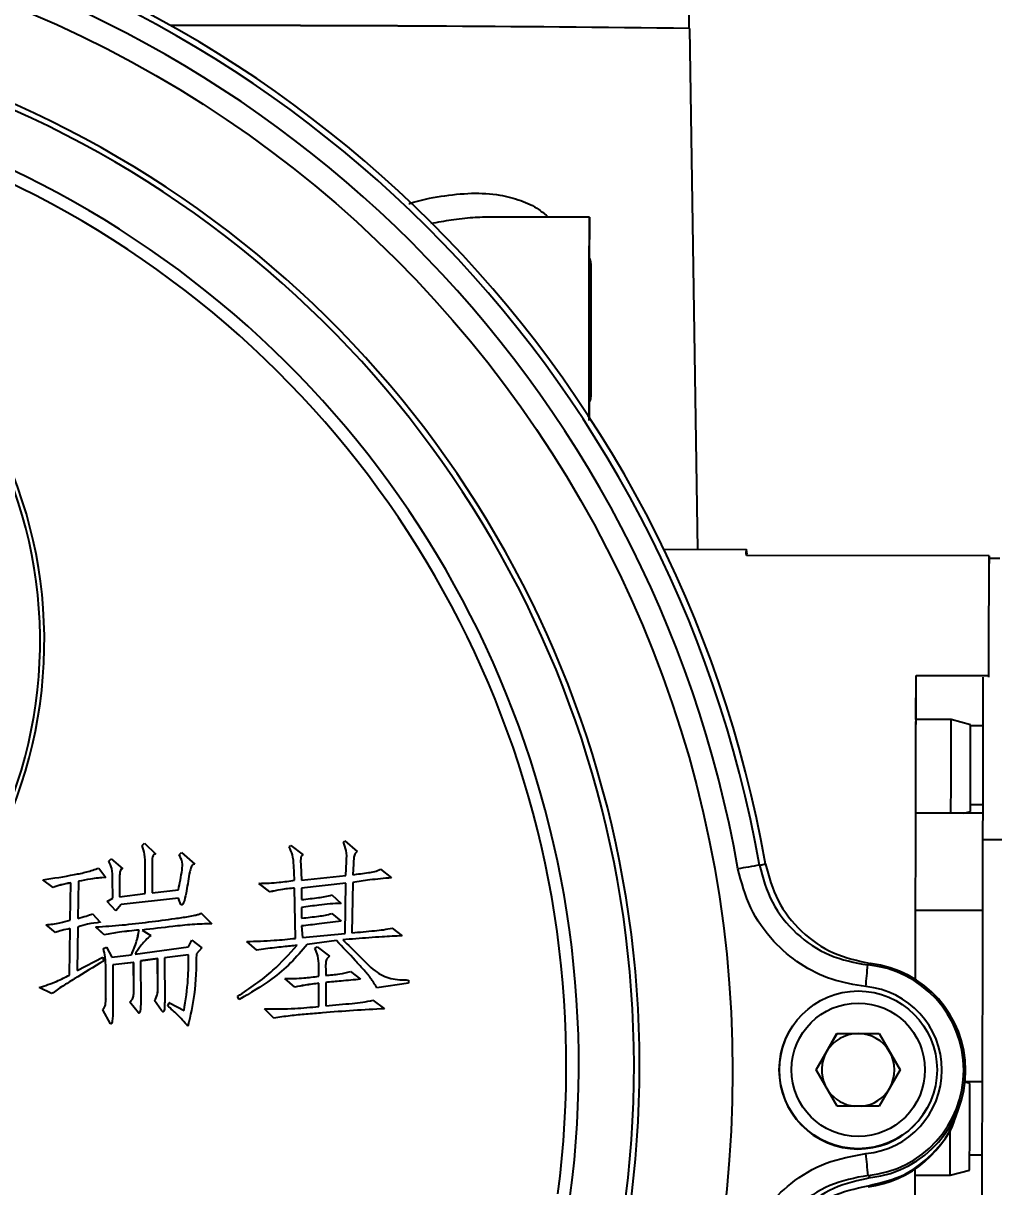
# Model space of a CAD drawing. Header units: millimetres. Extents: x 2271 to 4415, y 823 to 2339.
# Drawn here: x 2933 to 3013, y 2072.3 to 2168.2 of the extents above; entities that cross this region are included whole.
import ezdxf

# ---------------------------------------------------------------- set-up
doc = ezdxf.new("R2010")
doc.units = ezdxf.units.MM
doc.layers.add('标注', color=3, linetype='Continuous', lineweight=13)
doc.styles.add('SLDTEXTSTYLE1', font='txt.shx', dxfattribs={"width": 0.7, "bigfont": 'gbcbig.shx'})
doc.dimstyles.new('SLDDIMSTYLE12$0', dxfattribs={"dimtxt": 12, "dimasz": 10, "dimexe": 0, "dimexo": 0.0625, "dimgap": 0.875, "dimtad": 1, "dimdec": 1, "dimlfac": 1.8, "dimrnd": 1e-09, "dimzin": 12, "dimdsep": 46, "dimtxsty": 'SLDTEXTSTYLE1', "dimcen": 0.09, "dimdle": 8.16, "dimclrd": 3, "dimclre": 3, "dimadec": 0, "dimazin": 3, "dimtfac": 1, "dimtdec": 1, "dimtofl": 0, "dimtmove": 0, "dimatfit": 3, "dimfxl": 0, "dimfrac": 2, "dimtolj": 1, "dimlwd": 5, "dimlwe": 5, "dimarcsym": 0})

# ---------------------------------------------------------------- blocks, each defined once
blk = doc.blocks.new('*D177')
at = {"layer": 'Defpoints', "color": 0, "transparency": 16777216}
for p in [(3088.817, 2230.955), (3000.404, 1993.752), (3100.817, 1993.752)]:
    blk.add_point(p, dxfattribs=at)
at = {"layer": '标注', "color": 3, "lineweight": 5, "transparency": 16777216}
blk.add_line((3088.879, 2230.955), (3100.817, 2230.955), dxfattribs=at)
at = {"layer": '标注', "color": 3, "linetype": 'Continuous', "lineweight": 5, "transparency": 16777216}
for p, q in [((3100.817, 2220.955), (3100.817, 2003.752)), ((3000.467, 1993.752), (3100.817, 1993.752))]:
    blk.add_line(p, q, dxfattribs=at)
at = {"layer": '标注', "color": 3, "transparency": 16777216}
for points in [[(3099.15, 2220.955), (3102.484, 2220.955), (3100.817, 2230.955)], [(3099.15, 2003.752), (3102.484, 2003.752), (3100.817, 1993.752)]]:
    blk.add_solid(points, dxfattribs=at)
at = {"layer": '标注', "color": 0, "transparency": 16777216, "insert": (3094.942, 2112.354), "char_height": 10, "attachment_point": 5, "rotation": 90, "style": 'SLDTEXTSTYLE1'}
blk.add_mtext('\\A1;235', dxfattribs=at)

msp = doc.modelspace()

# ---------------------------------------------------------------- linework, layer by layer
at = {"color": 7, "linetype": 'Continuous', "lineweight": 25}
for p, q in [((2987.928, 2167.78), (2987.931, 2169.274)), ((2988.638, 2124.822), (2987.969, 2167.774)), ((2979.698, 2152.212), (2971.63, 2152.227)), ((2979.823, 2148.409), (2979.823, 2137.409)), ((2992.647, 2124.815), (2985.844, 2124.828)), ((2992.589, 2124.447), (2992.705, 2124.447)), ((2992.641, 2124.815), (2992.63, 2124.815)), ((2992.705, 2124.447), (2992.641, 2124.808)), ((3012.646, 2124.31), (2992.646, 2124.348)), ((3012.646, 2124.31), (3012.645, 2123.678)), ((3012.646, 2124.276), (3012.646, 2124.078)), ((3012.646, 2124.276), (3012.646, 2124.276)), ((3012.646, 2124.078), (3012.646, 2124.276)), ((3013.531, 2124.077), (3012.646, 2124.078)), ((3006.621, 2110.822), (3006.627, 2114.457)), ((3006.627, 2114.457), (3012.627, 2114.445)), ((3012.627, 2114.3), (3012.627, 2114.445)), ((3009.514, 2110.816), (3006.621, 2110.822)), ((3011.113, 2110.385), (3009.514, 2110.816)), ((3012.11, 2110.302), (3011.114, 2110.304)), ((3012.105, 2103.096), (3006.606, 2103.106)), ((3010.561, 2103.099), (3011.1, 2103.242)), ((3012.097, 2103.787), (3011.104, 2103.789)), ((2942.825, 2100.425), (2942.824, 2100.423)), ((2942.825, 2100.425), (2943.017, 2100.617)), ((2943.017, 2100.617), (2943.975, 2099.724)), ((2954.952, 2100.313), (2954.951, 2100.311)), ((2954.952, 2100.313), (2955.08, 2100.44)), ((2955.08, 2100.44), (2956.102, 2099.676)), ((2959.419, 2100.701), (2959.547, 2100.829)), ((2959.419, 2100.701), (2959.419, 2100.7)), ((2959.547, 2100.829), (2960.569, 2099.937)), ((3012.115, 2100.92), (3014.115, 2100.916)), ((2940.082, 2099.145), (2940.274, 2099.337)), ((2940.082, 2099.145), (2940.082, 2099.143)), ((2940.274, 2099.337), (2941.232, 2098.508)), ((2943.975, 2099.724), (2943.974, 2099.723)), ((2945.89, 2099.663), (2945.889, 2099.661)), ((2945.89, 2099.663), (2946.081, 2099.855)), ((2946.081, 2099.855), (2947.167, 2098.899)), ((2956.102, 2099.676), (2956.101, 2099.674)), ((2959.614, 2097.957), (2959.677, 2099.106)), ((2959.614, 2097.957), (2959.676, 2099.104)), ((2959.677, 2099.106), (2959.676, 2099.104)), ((2960.569, 2099.937), (2960.568, 2099.935)), ((2939.253, 2098.569), (2939.829, 2097.804)), ((2941.232, 2098.508), (2941.231, 2098.506)), ((2943.083, 2098.766), (2943.082, 2098.764)), ((2943.085, 2096.468), (2943.082, 2098.764)), ((2943.086, 2096.468), (2943.083, 2098.766)), ((2943.657, 2098.703), (2943.66, 2096.533)), ((2947.167, 2098.899), (2947.166, 2098.897)), ((2955.337, 2098.781), (2955.336, 2098.78)), ((2955.402, 2097.567), (2955.336, 2098.78)), ((2955.402, 2097.569), (2955.337, 2098.781)), ((2955.911, 2098.846), (2955.977, 2097.569)), ((2960.251, 2098.915), (2960.189, 2098.022)), ((2962.486, 2098.471), (2963.38, 2097.77)), ((2934.659, 2097.606), (2934.658, 2097.605)), ((2935.489, 2096.967), (2934.658, 2097.605)), ((2935.49, 2096.969), (2934.659, 2097.606)), ((2936.897, 2094.29), (2936.957, 2097.354)), ((2936.897, 2094.289), (2936.956, 2097.352)), ((2936.957, 2097.354), (2936.956, 2097.352)), ((2937.595, 2097.482), (2937.536, 2094.419)), ((2939.829, 2097.804), (2939.828, 2097.803)), ((2940.405, 2096.082), (2940.403, 2097.677)), ((2940.403, 2097.677), (2940.403, 2097.676)), ((2940.405, 2096.081), (2940.403, 2097.676)), ((2940.978, 2097.359), (2940.98, 2096.21)), ((2952.467, 2097.31), (2952.466, 2097.308)), ((2953.36, 2096.607), (2952.466, 2097.308)), ((2953.361, 2096.609), (2952.467, 2097.31)), ((2955.977, 2097.569), (2959.614, 2097.957)), ((2959.615, 2097.319), (2955.978, 2096.931)), ((2959.614, 2097.317), (2955.978, 2096.93)), ((2959.556, 2093.17), (2959.614, 2097.317)), ((2959.557, 2093.17), (2959.615, 2097.319)), ((2959.615, 2097.319), (2959.614, 2097.317)), ((2960.19, 2097.383), (2960.131, 2093.235)), ((2963.38, 2097.77), (2963.379, 2097.769)), ((2935.49, 2096.969), (2935.489, 2096.967)), ((2940.98, 2096.21), (2943.086, 2096.468)), ((2943.66, 2096.533), (2945.83, 2096.791)), ((2953.361, 2096.609), (2953.36, 2096.607)), ((2955.403, 2096.931), (2955.402, 2096.929)), ((2955.472, 2092.78), (2955.402, 2096.929)), ((2955.472, 2092.782), (2955.403, 2096.931)), ((2955.978, 2096.931), (2955.979, 2095.974)), ((2958.468, 2096.36), (2959.234, 2095.659)), ((2939.959, 2095.826), (2939.958, 2095.824)), ((2940.661, 2095.059), (2939.958, 2095.824)), ((2939.959, 2095.826), (2940.405, 2096.082)), ((2940.662, 2095.061), (2939.959, 2095.826)), ((2941.107, 2095.57), (2940.661, 2095.059)), ((2941.108, 2095.572), (2940.662, 2095.061)), ((2945.83, 2096.087), (2941.107, 2095.57)), ((2941.108, 2095.572), (2941.107, 2095.57)), ((2945.831, 2096.089), (2941.108, 2095.572)), ((2945.831, 2096.089), (2945.83, 2096.087)), ((2946.202, 2095.626), (2946.203, 2095.628)), ((2955.98, 2095.336), (2955.981, 2094.442)), ((2959.234, 2095.659), (2959.234, 2095.657)), ((2938.748, 2094.803), (2939.387, 2094.102)), ((2940.662, 2095.061), (2940.661, 2095.059)), ((2947.683, 2094.878), (2948.578, 2093.986)), ((2958.47, 2094.828), (2959.236, 2094.191)), ((3006.591, 2095.106), (3012.09, 2095.096)), ((2934.919, 2093.905), (2934.918, 2093.903)), ((2935.685, 2093.266), (2934.918, 2093.903)), ((2935.686, 2093.267), (2934.919, 2093.905)), ((2936.839, 2089.758), (2936.898, 2093.588)), ((2936.839, 2089.757), (2936.897, 2093.586)), ((2936.898, 2093.588), (2936.897, 2093.586)), ((2937.536, 2093.716), (2937.477, 2090.142)), ((2939.707, 2093.081), (2939.004, 2093.718)), ((2939.004, 2093.718), (2939.004, 2093.717)), ((2939.706, 2093.079), (2939.004, 2093.717)), ((2939.387, 2094.102), (2939.386, 2094.1)), ((2942.579, 2093.468), (2942.578, 2093.466)), ((2942.834, 2093.468), (2943.537, 2093.022)), ((2948.578, 2093.986), (2948.577, 2093.984)), ((2955.982, 2093.804), (2956.047, 2092.847)), ((2959.236, 2094.191), (2959.235, 2094.189)), ((2963.449, 2093.622), (2964.28, 2092.985)), ((2935.686, 2093.267), (2935.685, 2093.266)), ((2939.707, 2093.081), (2939.706, 2093.079)), ((2943.537, 2093.022), (2943.536, 2093.021)), ((2946.665, 2092.069), (2946.92, 2092.643)), ((2946.665, 2092.069), (2946.919, 2092.642)), ((2946.92, 2092.643), (2946.919, 2092.642)), ((2946.92, 2092.643), (2947.751, 2092.006)), ((2951.452, 2092.522), (2951.451, 2092.52)), ((2951.549, 2092.437), (2951.451, 2092.52)), ((2952.282, 2091.821), (2951.452, 2092.522)), ((2956.047, 2092.847), (2959.557, 2093.17)), ((2958.855, 2092.595), (2956.43, 2092.273)), ((2958.855, 2092.595), (2958.854, 2092.593)), ((2964.28, 2092.985), (2964.279, 2092.983)), ((2939.645, 2091.932), (2939.644, 2091.931)), ((2939.645, 2091.932), (2939.9, 2092.06)), ((2939.9, 2092.06), (2940.348, 2091.231)), ((2940.348, 2091.231), (2941.943, 2091.424)), ((2942.262, 2091.489), (2946.665, 2092.069)), ((2946.666, 2091.43), (2944.688, 2091.173)), ((2946.665, 2091.429), (2944.688, 2091.171)), ((2946.666, 2091.43), (2946.665, 2091.429)), ((2947.751, 2092.006), (2947.304, 2091.495)), ((2947.75, 2092.005), (2947.304, 2091.494)), ((2947.751, 2092.006), (2947.75, 2092.005)), ((2952.282, 2091.821), (2952.282, 2091.819)), ((2956.43, 2092.273), (2956.43, 2092.271)), ((2957.069, 2091.954), (2957.068, 2091.953)), ((2957.069, 2091.954), (2957.26, 2092.082)), ((2957.26, 2092.082), (2958.283, 2091.318)), ((2937.477, 2090.142), (2939.582, 2091.23)), ((2939.582, 2091.23), (2939.646, 2090.911)), ((2939.646, 2090.911), (2939.645, 2090.909)), ((2942.136, 2090.786), (2940.413, 2090.593)), ((2942.135, 2090.785), (2940.413, 2090.591)), ((2940.413, 2090.593), (2940.417, 2086.827)), ((2942.136, 2090.786), (2942.135, 2090.785)), ((2942.137, 2088.615), (2942.135, 2090.785)), ((2942.138, 2088.616), (2942.136, 2090.786)), ((2944.114, 2091.108), (2942.71, 2090.915)), ((2944.113, 2091.106), (2942.71, 2090.913)), ((2942.71, 2090.915), (2942.714, 2087.532)), ((2944.114, 2091.108), (2944.113, 2091.106)), ((2944.116, 2088.554), (2944.113, 2091.106)), ((2944.117, 2088.555), (2944.114, 2091.108)), ((2944.688, 2091.173), (2944.693, 2087.535)), ((2957.39, 2090.487), (2957.389, 2090.485)), ((2957.39, 2089.655), (2957.389, 2090.485)), ((2957.391, 2089.657), (2957.39, 2090.487)), ((2958.283, 2091.318), (2958.282, 2091.316)), ((2939.842, 2087.784), (2939.838, 2090.337)), ((2939.838, 2090.337), (2939.838, 2090.335)), ((2939.841, 2087.782), (2939.838, 2090.335)), ((2954.583, 2089.462), (2954.582, 2089.46)), ((2955.413, 2088.759), (2954.582, 2089.46)), ((2955.414, 2088.761), (2954.583, 2089.462)), ((2957.965, 2090.296), (2957.965, 2089.722)), ((2960.007, 2090.043), (2960.838, 2089.406)), ((2934.352, 2088.734), (2934.351, 2088.733)), ((2934.459, 2088.678), (2934.351, 2088.733)), ((2935.373, 2088.225), (2934.352, 2088.734)), ((2942.138, 2088.616), (2942.137, 2088.615)), ((2944.117, 2088.555), (2944.116, 2088.554)), ((2955.414, 2088.761), (2955.413, 2088.759)), ((2957.392, 2089.083), (2957.391, 2089.081)), ((2957.393, 2087.166), (2957.391, 2089.081)), ((2957.394, 2087.168), (2957.392, 2089.083)), ((2957.966, 2089.147), (2957.969, 2087.232)), ((2960.838, 2089.406), (2960.837, 2089.405)), ((2962.179, 2088.706), (2962.178, 2088.704)), ((2964.796, 2089.092), (2962.179, 2088.706)), ((2964.795, 2089.347), (2964.796, 2089.092)), ((2964.796, 2089.092), (2964.795, 2089.09)), ((2939.842, 2087.784), (2939.841, 2087.782)), ((2943.863, 2087.661), (2943.862, 2087.66)), ((2944.438, 2086.832), (2943.863, 2087.661)), ((2950.692, 2087.989), (2950.691, 2087.987)), ((2950.819, 2087.732), (2950.691, 2087.987)), ((2950.82, 2087.734), (2950.692, 2087.989)), ((2951.239, 2087.998), (2950.819, 2087.732)), ((2950.82, 2087.734), (2950.819, 2087.732)), ((2961.861, 2087.684), (2962.82, 2086.983)), ((2939.588, 2086.89), (2939.587, 2086.888)), ((2940.227, 2085.742), (2939.588, 2086.89)), ((2941.821, 2087.531), (2941.82, 2087.529)), ((2942.524, 2086.638), (2941.821, 2087.531)), ((2942.524, 2086.638), (2942.523, 2086.637)), ((2942.624, 2086.669), (2942.625, 2086.671)), ((2944.438, 2086.832), (2944.437, 2086.831)), ((2944.613, 2086.776), (2944.614, 2086.778)), ((2944.948, 2087.216), (2945.076, 2087.471)), ((2944.948, 2087.214), (2945.075, 2087.47)), ((2944.948, 2087.216), (2944.948, 2087.214)), ((2945.076, 2087.471), (2945.075, 2087.47)), ((2945.076, 2087.471), (2946.289, 2086.835)), ((2952.927, 2086.971), (2952.926, 2086.969)), ((2953.012, 2086.884), (2952.926, 2086.969)), ((2953.694, 2086.206), (2952.927, 2086.971)), ((2962.82, 2086.983), (2962.819, 2086.982)), ((2940.227, 2085.742), (2940.226, 2085.74)), ((2940.32, 2085.777), (2940.321, 2085.779)), ((2953.694, 2086.206), (2953.693, 2086.204)), ((2946.61, 2085.559), (2946.609, 2085.557)), ((2996.152, 2085.061), (2996.14, 2085.039)), ((2998.393, 2081.935), (3000.115, 2084.941)), ((2999.247, 2083.425), (3000.108, 2084.928)), ((3000.108, 2084.928), (3000.115, 2084.941)), ((3000.108, 2084.928), (3001.84, 2084.934)), ((3000.115, 2084.941), (3003.579, 2084.952)), ((3001.84, 2084.934), (3003.572, 2084.939)), ((3003.572, 2084.939), (3003.579, 2084.952)), ((3003.572, 2084.939), (3004.443, 2083.442)), ((3003.579, 2084.952), (3005.321, 2081.957)), ((2998.393, 2081.935), (2999.247, 2083.425)), ((3004.443, 2083.442), (3005.314, 2081.945)), ((3000.134, 2078.941), (2998.393, 2081.935)), ((3005.321, 2081.957), (3003.598, 2078.952)), ((3011.049, 2080.823), (3010.661, 2080.928)), ((3010.667, 2080.982), (3012.047, 2080.979)), ((3003.598, 2078.952), (3000.134, 2078.941)), ((3007.546, 2078.803), (3007.558, 2078.825)), ((3011.042, 2074.946), (3012.032, 2074.944)), ((3006.541, 2068.443), (3006.55, 2073.26)), ((3006.55, 2073.26), (3009.435, 2073.255)), ((3009.435, 2073.255), (3011.035, 2073.68)), ((3002.667, 2072.389), (3002.667, 2072.31))]:
    msp.add_line(p, q, dxfattribs=at)
at = {"color": 7, "linetype": 'Continuous', "lineweight": 25, "flags": 128}
for points in [[(2979.668, 2135.76), (2979.668, 2135.948), (2979.67, 2137.211), (2979.673, 2138.737), (2979.676, 2140.458), (2979.68, 2142.3), (2979.683, 2144.181), (2979.687, 2146.02), (2979.69, 2147.737), (2979.693, 2149.255), (2979.695, 2150.51), (2979.697, 2151.446), (2979.698, 2152.021), (2979.698, 2152.212)], [(2992.646, 2124.348), (2992.646, 2124.555), (2992.647, 2124.702), (2992.647, 2124.789), (2992.647, 2124.815), (2992.647, 2124.786)], [(3012.627, 2114.445), (3012.631, 2116.295), (3012.634, 2117.99), (3012.637, 2119.518), (3012.64, 2120.867), (3012.642, 2122.029), (3012.644, 2122.995), (3012.645, 2123.757), (3012.646, 2124.31)], [(3006.58, 2089.393), (3006.58, 2089.461), (3006.587, 2092.785), (3006.593, 2096.134), (3006.599, 2099.466), (3006.605, 2102.739), (3006.611, 2105.914), (3006.617, 2108.95), (3006.622, 2111.809), (3006.627, 2114.457)], [(3012.128, 2114.301), (3012.127, 2112.553), (3012.125, 2109.889), (3012.122, 2107.039), (3012.119, 2104.038), (3012.115, 2100.92)], [(3006.606, 2103.106), (3006.606, 2103.172), (3006.607, 2103.721), (3006.609, 2104.574), (3006.611, 2105.646), (3006.613, 2106.834), (3006.615, 2108.021), (3006.617, 2109.09), (3006.619, 2109.938), (3006.62, 2110.48), (3006.62, 2110.664)], [(3012.115, 2100.92), (3012.11, 2097.722), (3012.104, 2094.481), (3012.098, 2091.235), (3012.091, 2088.023), (3012.083, 2084.882), (3012.076, 2081.848), (3012.068, 2078.958), (3012.059, 2076.245), (3012.051, 2073.742), (3012.043, 2071.477), (3012.035, 2069.476), (3012.027, 2067.765), (3012.019, 2066.361), (3012.012, 2065.283), (3012.005, 2064.542), (3011.999, 2064.148), (3011.993, 2064.104), (3011.988, 2064.412), (3011.985, 2064.778)], [(2946.199, 2095.628), (2946.166, 2095.576), (2946.122, 2095.548), (2946.097, 2095.543), (2946.073, 2095.547), (2946.031, 2095.58), (2945.998, 2095.624), (2945.959, 2095.696), (2945.904, 2095.833), (2945.83, 2096.087), (2945.83, 2096.087)], [(3006.58, 2089.393), (3006.582, 2090.321), (3006.587, 2093.065), (3006.591, 2095.106)], [(3006.541, 2068.443), (3006.544, 2070.207), (3006.548, 2072.277), (3006.551, 2073.77)], [(3006.55, 2073.261), (3006.55, 2073.371), (3006.551, 2073.77)]]:
    msp.add_lwpolyline(points, dxfattribs=at)
at = {"color": 7, "linetype": 'Continuous', "lineweight": 25}
for centre, radius in [((2896.843, 2081.787), 94.663), ((3001.855, 2081.943), 6.5), ((3001.857, 2081.946), 5.5)]:
    msp.add_circle(centre, radius, dxfattribs=at)
for centre, radius, start, end in [((2896.84, 2081.781), 98.358, 9.97103, 80.17554), ((2896.822, 2081.749), 98.897, 9.98805, 80.15852), ((2896.843, 2081.786), 96.56, 9.97103, 80.17554), ((2897.103, 2082.263), 86.736, 352.83814, 187.30792), ((2897.105, 2082.266), 86.27, 352.83813, 187.30793), ((2948.114, -1168.232), 3336.244, 89.315529, 90.050211), ((2948.734, -1052.198), 3220.21, 89.302633, 90.063052), ((2897.112, 2082.279), 81.714, 352.48125, 187.66482), ((2897.113, 2082.281), 80.681, 352.48124, 187.66483), ((2897.068, 2117.281), 37.707, 334.72419, 85.42251), ((2897.068, 2117.281), 37.354, 334.7242, 85.4225), ((2978.823, 2148.409), 1, 0, 28.17523), ((2978.823, 2137.409), 1, 329.81171, 0), ((1964.442, 2108.584), 1045.074, 359.699377, 0.122379), ((2285.827, 2108.18), 725.29, 359.609932, 0.174176), ((3023.421, 1921.878), 179.41, 99.53162, 100.10446), ((2678.154, 2119.329), 325.761, 354.62321, 354.93873), ((3001.84, 2081.916), 8.712, 275.44582, 84.70086), ((3001.822, 2081.883), 8.89, 276.98978, 83.15691), ((3001.843, 2081.921), 6.912, 275.44583, 84.70085), ((3001.843, 2081.921), 6.5, 151.3368, 331.33626), ((3001.85, 2081.934), 3, 90.17977, 150.17994), ((3001.85, 2081.934), 3, 30.18021, 90.17985), ((3001.85, 2081.934), 3, 150.18007, 204.99697), ((3001.85, 2081.934), 3, 330.18008, 30.18027), ((3001.85, 2081.934), 3, 215.36346, 264.93578), ((3001.85, 2081.934), 3, 275.42388, 330.17995), ((2285.763, 2078.618), 725.29, 359.609932, 0.174176), ((3001.565, 2081.142), 8.9, 277.11175, 344.0623), ((2474.672, 2077.115), 534.776, 359.58645, 359.98901), ((2767.998, 2052.243), 235.606, 5.1137, 5.55264)]:
    msp.add_arc(centre, radius, start, end, dxfattribs=at)
msp.add_ellipse((2991.597, 2094.817), major_axis=(1.033, 29.998), ratio=0.006021, start_param=0.000196, end_param=0.157032, dxfattribs=at)
for points, knots in [([(2964.817, 2153.343), (2964.832, 2153.348), (2965.735, 2153.639), (2967.478, 2153.976), (2969.984, 2154.256), (2972.179, 2154.125), (2974.024, 2153.637), (2975.369, 2153.036), (2976.06, 2152.437), (2976.313, 2152.219)], [0, 0, 0, 0, 0.003457, 0.209052, 0.412228, 0.610829, 0.76699, 0.914828, 1, 1, 1, 1]), ([(2971.672, 2152.227), (2971.143, 2152.216), (2970.039, 2152.193), (2968.353, 2152.007), (2967.189, 2151.79), (2966.626, 2151.685)], [0, 0, 0, 0, 0.32147, 0.671383, 1, 1, 1, 1]), ([(2979.67, 2137.01), (2979.669, 2136.578), (2979.668, 2135.97), (2979.667, 2135.576), (2979.667, 2135.462)], [0, 0, 0, 0, 0.711606, 1, 1, 1, 1]), ([(2943.083, 2098.766), (2943.084, 2099.084), (2943.086, 2099.652), (2942.905, 2100.189), (2942.825, 2100.425)], [0, 0, 0, 0, 0.561133, 1, 1, 1, 1]), ([(2955.337, 2098.781), (2955.318, 2099.082), (2955.285, 2099.618), (2955.054, 2100.101), (2954.952, 2100.313)], [0, 0, 0, 0, 0.561121, 1, 1, 1, 1]), ([(2959.677, 2099.106), (2959.695, 2099.417), (2959.726, 2099.97), (2959.513, 2100.478), (2959.419, 2100.701)], [0, 0, 0, 0, 0.561763, 1, 1, 1, 1]), ([(2940.403, 2097.677), (2940.404, 2097.967), (2940.405, 2098.482), (2940.181, 2098.943), (2940.082, 2099.145)], [0, 0, 0, 0, 0.562025, 1, 1, 1, 1]), ([(2943.975, 2099.724), (2943.95, 2099.731), (2943.9, 2099.743), (2943.824, 2099.722), (2943.766, 2099.67), (2943.657, 2099.477), (2943.642, 2099.135), (2943.653, 2098.835), (2943.657, 2098.703)], [0, 0, 0, 0, 0.062998, 0.125209, 0.188056, 0.250717, 0.669437, 1, 1, 1, 1]), ([(2945.83, 2096.791), (2945.939, 2097.326), (2946.092, 2098.071), (2946.2, 2099.079), (2945.993, 2099.468), (2945.89, 2099.663)], [0, 0, 0, 0, 0.561219, 0.781076, 1, 1, 1, 1]), ([(2956.102, 2099.676), (2956.067, 2099.66), (2955.997, 2099.627), (2955.932, 2099.483), (2955.888, 2099.224), (2955.902, 2098.997), (2955.911, 2098.846)], [0, 0, 0, 0, 0.1238146, 0.2490537, 0.4992146, 1, 1, 1, 1]), ([(2960.569, 2099.937), (2960.491, 2099.867), (2960.334, 2099.724), (2960.265, 2099.344), (2960.257, 2099.078), (2960.251, 2098.915)], [0, 0, 0, 0, 0.275466, 0.557059, 1, 1, 1, 1]), ([(2934.659, 2097.606), (2935.527, 2097.739), (2936.735, 2097.925), (2938.273, 2098.24), (2938.927, 2098.46), (2939.253, 2098.569)], [0, 0, 0, 0, 0.560163, 0.780247, 1, 1, 1, 1]), ([(2941.232, 2098.508), (2941.205, 2098.509), (2941.15, 2098.511), (2941.065, 2098.436), (2941.003, 2098.258), (2940.957, 2097.889), (2940.97, 2097.571), (2940.978, 2097.359)], [0, 0, 0, 0, 0.062342, 0.125062, 0.24982, 0.499733, 1, 1, 1, 1]), ([(2947.167, 2098.899), (2947.133, 2098.898), (2947.064, 2098.898), (2946.96, 2098.803), (2946.851, 2098.596), (2946.716, 2098.146), (2946.574, 2097.223), (2946.455, 2096.332), (2946.247, 2095.713), (2946.183, 2095.585), (2946.132, 2095.551), (2946.099, 2095.543), (2946.064, 2095.549), (2946.03, 2095.581), (2945.993, 2095.632), (2945.948, 2095.716), (2945.889, 2095.87), (2945.853, 2096.003), (2945.831, 2096.089)], [0, 0, 0, 0, 0.023224, 0.046795, 0.093507, 0.187123, 0.374543, 0.749392, 0.811774, 0.835286, 0.847382, 0.853304, 0.858912, 0.871473, 0.884325, 0.90349, 0.938093, 1, 1, 1, 1]), ([(2960.189, 2098.022), (2960.624, 2098.08), (2961.229, 2098.162), (2962.009, 2098.272), (2962.327, 2098.405), (2962.486, 2098.471)], [0, 0, 0, 0, 0.561218, 0.781778, 1, 1, 1, 1]), ([(3002.481, 2088.804), (3001.532, 2088.96), (2999.637, 2089.273), (2997.038, 2090.592), (2994.708, 2092.556), (2992.809, 2095.223), (2992.233, 2097.41), (2991.944, 2098.506)], [0, 0, 0, 0, 0.1872716, 0.3736538, 0.5608014, 0.7799695, 1, 1, 1, 1]), ([(2993.712, 2098.812), (2993.806, 2098.829), (2993.976, 2098.861), (2994.146, 2098.889), (2994.22, 2098.902)], [0, 0, 0, 0, 0.56, 1, 1, 1, 1]), ([(2993.712, 2098.812), (2994.002, 2097.759), (2994.583, 2095.654), (2996.676, 2093.076), (2999.42, 2091.202), (3001.569, 2090.794), (3002.645, 2090.59)], [0, 0, 0, 0, 0.249744, 0.499535, 0.749623, 1, 1, 1, 1]), ([(2994.22, 2098.902), (2994.503, 2097.87), (2995.067, 2095.809), (2997.089, 2093.267), (2999.74, 2091.389), (3001.834, 2090.937), (3002.882, 2090.71)], [0, 0, 0, 0, 0.2500466, 0.4994486, 0.7493959, 1, 1, 1, 1]), ([(2936.956, 2097.352), (2936.676, 2097.303), (2936.176, 2097.216), (2935.699, 2097.043), (2935.489, 2096.967)], [0, 0, 0, 0, 0.5603877, 1, 1, 1, 1]), ([(2936.957, 2097.354), (2936.677, 2097.305), (2936.177, 2097.217), (2935.7, 2097.045), (2935.49, 2096.969)], [0, 0, 0, 0, 0.5603877, 1, 1, 1, 1]), ([(2939.829, 2097.804), (2939.409, 2097.768), (2938.658, 2097.704), (2937.92, 2097.55), (2937.595, 2097.482)], [0, 0, 0, 0, 0.559766, 1, 1, 1, 1]), ([(2952.467, 2097.31), (2953.017, 2097.329), (2954.001, 2097.364), (2954.974, 2097.506), (2955.402, 2097.569)], [0, 0, 0, 0, 0.559714, 1, 1, 1, 1]), ([(2963.38, 2097.77), (2962.782, 2097.719), (2961.714, 2097.627), (2960.655, 2097.458), (2960.19, 2097.383)], [0, 0, 0, 0, 0.5599448, 1, 1, 1, 1]), ([(2955.402, 2096.929), (2955.017, 2096.891), (2954.33, 2096.823), (2953.656, 2096.673), (2953.36, 2096.607)], [0, 0, 0, 0, 0.560513, 1, 1, 1, 1]), ([(2955.403, 2096.931), (2955.018, 2096.893), (2954.331, 2096.825), (2953.657, 2096.675), (2953.361, 2096.609)], [0, 0, 0, 0, 0.560513, 1, 1, 1, 1]), ([(2955.979, 2095.974), (2956.447, 2096.028), (2957.098, 2096.105), (2957.934, 2096.21), (2958.29, 2096.31), (2958.468, 2096.36)], [0, 0, 0, 0, 0.560518, 0.780756, 1, 1, 1, 1]), ([(2959.234, 2095.659), (2958.929, 2095.649), (2958.319, 2095.629), (2957.235, 2095.494), (2956.456, 2095.396), (2955.98, 2095.336)], [0, 0, 0, 0, 0.2796657, 0.5597908, 1, 1, 1, 1]), ([(2934.919, 2093.905), (2935.296, 2093.94), (2935.969, 2094.002), (2936.613, 2094.202), (2936.897, 2094.29)], [0, 0, 0, 0, 0.559614, 1, 1, 1, 1]), ([(2937.536, 2094.419), (2937.764, 2094.484), (2938.171, 2094.601), (2938.572, 2094.741), (2938.748, 2094.803)], [0, 0, 0, 0, 0.560026, 1, 1, 1, 1]), ([(2939.004, 2093.718), (2939.736, 2093.766), (2941.2, 2093.86), (2943.382, 2094.134), (2945.202, 2094.359), (2946.47, 2094.551), (2947.103, 2094.664), (2947.412, 2094.74), (2947.57, 2094.782), (2947.639, 2094.82), (2947.678, 2094.838), (2947.686, 2094.861), (2947.684, 2094.872), (2947.683, 2094.878)], [0, 0, 0, 0, 0.249929, 0.499934, 0.74994, 0.87494, 0.937439, 0.968658, 0.984316, 0.992098, 0.99617, 0.997966, 1, 1, 1, 1]), ([(2955.981, 2094.442), (2956.449, 2094.497), (2957.1, 2094.573), (2957.936, 2094.679), (2958.292, 2094.778), (2958.47, 2094.828)], [0, 0, 0, 0, 0.560518, 0.780756, 1, 1, 1, 1]), ([(2936.897, 2093.586), (2936.668, 2093.538), (2936.259, 2093.451), (2935.86, 2093.322), (2935.685, 2093.266)], [0, 0, 0, 0, 0.56011, 1, 1, 1, 1]), ([(2936.898, 2093.588), (2936.669, 2093.539), (2936.26, 2093.452), (2935.861, 2093.324), (2935.686, 2093.267)], [0, 0, 0, 0, 0.56011, 1, 1, 1, 1]), ([(2939.387, 2094.102), (2939.035, 2094.062), (2938.406, 2093.991), (2937.802, 2093.8), (2937.536, 2093.716)], [0, 0, 0, 0, 0.5595342, 1, 1, 1, 1]), ([(2942.578, 2093.466), (2942.039, 2093.412), (2941.078, 2093.315), (2940.125, 2093.152), (2939.706, 2093.079)], [0, 0, 0, 0, 0.560115, 1, 1, 1, 1]), ([(2942.579, 2093.468), (2942.04, 2093.414), (2941.079, 2093.317), (2940.126, 2093.153), (2939.707, 2093.081)], [0, 0, 0, 0, 0.560115, 1, 1, 1, 1]), ([(2941.943, 2091.424), (2942.107, 2091.793), (2942.398, 2092.45), (2942.524, 2093.157), (2942.579, 2093.468)], [0, 0, 0, 0, 0.560779, 1, 1, 1, 1]), ([(2942.014, 2091.605), (2942.149, 2091.914), (2942.412, 2092.512), (2942.524, 2093.155), (2942.578, 2093.466)], [0, 0, 0, 0, 0.516745, 1, 1, 1, 1]), ([(2948.578, 2093.986), (2948.04, 2093.969), (2946.963, 2093.935), (2945.05, 2093.728), (2943.675, 2093.567), (2942.834, 2093.468)], [0, 0, 0, 0, 0.279869, 0.559918, 1, 1, 1, 1]), ([(2959.236, 2094.191), (2958.629, 2094.116), (2957.545, 2093.982), (2956.459, 2093.858), (2955.982, 2093.804)], [0, 0, 0, 0, 0.559999, 1, 1, 1, 1]), ([(2960.131, 2093.235), (2960.752, 2093.292), (2961.618, 2093.372), (2962.727, 2093.487), (2963.209, 2093.577), (2963.449, 2093.622)], [0, 0, 0, 0, 0.560105, 0.780141, 1, 1, 1, 1]), ([(2943.537, 2093.022), (2943.266, 2092.764), (2942.78, 2092.302), (2942.421, 2091.738), (2942.262, 2091.489)], [0, 0, 0, 0, 0.558722, 1, 1, 1, 1]), ([(2951.452, 2092.522), (2952.204, 2092.544), (2953.547, 2092.583), (2954.884, 2092.721), (2955.472, 2092.782)], [0, 0, 0, 0, 0.559835, 1, 1, 1, 1]), ([(2962.179, 2088.706), (2962.018, 2088.98), (2961.694, 2089.531), (2961.045, 2090.239), (2960.121, 2091.278), (2959.378, 2092.052), (2958.855, 2092.595)], [0, 0, 0, 0, 0.18574, 0.372605, 0.559486, 1, 1, 1, 1]), ([(2964.28, 2092.985), (2963.722, 2092.963), (2962.803, 2092.926), (2961.526, 2092.83), (2960.446, 2092.75), (2959.726, 2092.69), (2959.366, 2092.659)], [0, 0, 0, 0, 0.339969, 0.559979, 0.77999, 1, 1, 1, 1]), ([(2959.366, 2092.659), (2959.818, 2092.238), (2960.721, 2091.395), (2961.863, 2090.098), (2963.331, 2089.368), (2964.305, 2089.354), (2964.795, 2089.347)], [0, 0, 0, 0, 0.280918, 0.561832, 0.779392, 1, 1, 1, 1]), ([(2939.838, 2090.335), (2939.833, 2090.637), (2939.824, 2091.176), (2939.699, 2091.7), (2939.644, 2091.931)], [0, 0, 0, 0, 0.560069, 1, 1, 1, 1]), ([(2939.838, 2090.337), (2939.833, 2090.639), (2939.824, 2091.178), (2939.7, 2091.702), (2939.645, 2091.932)], [0, 0, 0, 0, 0.560069, 1, 1, 1, 1]), ([(2946.289, 2086.835), (2946.421, 2087.688), (2946.655, 2089.211), (2946.663, 2090.752), (2946.666, 2091.43)], [0, 0, 0, 0, 0.559786, 1, 1, 1, 1]), ([(2947.304, 2091.495), (2947.285, 2090.372), (2947.25, 2088.368), (2946.805, 2086.416), (2946.61, 2085.559)], [0, 0, 0, 0, 0.560581, 1, 1, 1, 1]), ([(2950.692, 2087.989), (2951.706, 2088.665), (2953.516, 2089.873), (2954.964, 2091.494), (2955.601, 2092.208)], [0, 0, 0, 0, 0.559981, 1, 1, 1, 1]), ([(2956.43, 2092.273), (2955.992, 2091.754), (2955.115, 2090.717), (2953.246, 2089.157), (2951.74, 2088.273), (2950.82, 2087.734)], [0, 0, 0, 0, 0.27997, 0.560116, 1, 1, 1, 1]), ([(2955.601, 2092.208), (2955.224, 2092.167), (2954.604, 2092.099), (2953.741, 2092.004), (2953.011, 2091.921), (2952.525, 2091.854), (2952.282, 2091.821)], [0, 0, 0, 0, 0.340013, 0.560022, 0.780028, 1, 1, 1, 1]), ([(2957.39, 2090.487), (2957.387, 2090.775), (2957.382, 2091.288), (2957.165, 2091.751), (2957.069, 2091.954)], [0, 0, 0, 0, 0.561257, 1, 1, 1, 1]), ([(2939.646, 2090.911), (2938.841, 2090.421), (2937.72, 2089.739), (2936.286, 2088.857), (2935.678, 2088.436), (2935.373, 2088.225)], [0, 0, 0, 0, 0.560075, 0.780101, 1, 1, 1, 1]), ([(2958.283, 2091.318), (2958.2, 2091.25), (2958.034, 2091.113), (2957.948, 2090.73), (2957.958, 2090.461), (2957.965, 2090.296)], [0, 0, 0, 0, 0.27727, 0.557929, 1, 1, 1, 1]), ([(3002.882, 2090.71), (3002.837, 2090.688), (3002.757, 2090.649), (3002.679, 2090.608), (3002.645, 2090.59)], [0, 0, 0, 0, 0.56, 1, 1, 1, 1]), ([(2934.352, 2088.734), (2934.832, 2088.886), (2935.691, 2089.158), (2936.488, 2089.575), (2936.839, 2089.758)], [0, 0, 0, 0, 0.559468, 1, 1, 1, 1]), ([(2954.583, 2089.462), (2955.109, 2089.469), (2956.049, 2089.481), (2956.981, 2089.603), (2957.391, 2089.657)], [0, 0, 0, 0, 0.559774, 1, 1, 1, 1]), ([(2957.965, 2089.722), (2958.351, 2089.757), (2959.039, 2089.821), (2959.712, 2089.975), (2960.007, 2090.043)], [0, 0, 0, 0, 0.56079, 1, 1, 1, 1]), ([(2941.821, 2087.531), (2941.901, 2087.609), (2942.061, 2087.764), (2942.155, 2088.161), (2942.145, 2088.444), (2942.138, 2088.616)], [0, 0, 0, 0, 0.27844, 0.558802, 1, 1, 1, 1]), ([(2942.016, 2087.759), (2942.022, 2087.765), (2942.1, 2087.855), (2942.144, 2088.166), (2942.14, 2088.445), (2942.137, 2088.615)], [0, 0, 0, 0, 0.029656, 0.406684, 1, 1, 1, 1]), ([(2943.863, 2087.661), (2943.953, 2087.816), (2944.114, 2088.094), (2944.116, 2088.414), (2944.117, 2088.555)], [0, 0, 0, 0, 0.557298, 1, 1, 1, 1]), ([(2943.945, 2087.84), (2943.999, 2087.937), (2944.121, 2088.158), (2944.118, 2088.411), (2944.116, 2088.554)], [0, 0, 0, 0, 0.438883, 1, 1, 1, 1]), ([(2957.391, 2089.081), (2957.02, 2089.031), (2956.358, 2088.942), (2955.701, 2088.815), (2955.413, 2088.759)], [0, 0, 0, 0, 0.56022, 1, 1, 1, 1]), ([(2957.392, 2089.083), (2957.021, 2089.033), (2956.358, 2088.944), (2955.702, 2088.817), (2955.414, 2088.761)], [0, 0, 0, 0, 0.56022, 1, 1, 1, 1]), ([(2960.838, 2089.406), (2960.302, 2089.36), (2959.344, 2089.277), (2958.387, 2089.187), (2957.966, 2089.147)], [0, 0, 0, 0, 0.559997, 1, 1, 1, 1]), ([(2939.588, 2086.89), (2939.646, 2086.958), (2939.764, 2087.095), (2939.829, 2087.416), (2939.837, 2087.644), (2939.842, 2087.784)], [0, 0, 0, 0, 0.278373, 0.558839, 1, 1, 1, 1]), ([(2939.704, 2087.05), (2939.717, 2087.068), (2939.786, 2087.156), (2939.822, 2087.417), (2939.834, 2087.644), (2939.841, 2087.782)], [0, 0, 0, 0, 0.087003, 0.441846, 1, 1, 1, 1]), ([(2957.969, 2087.232), (2958.698, 2087.293), (2959.715, 2087.377), (2961.018, 2087.501), (2961.58, 2087.623), (2961.861, 2087.684)], [0, 0, 0, 0, 0.560211, 0.780295, 1, 1, 1, 1]), ([(2940.417, 2086.827), (2940.422, 2086.532), (2940.428, 2086.195), (2940.35, 2085.853), (2940.325, 2085.783), (2940.304, 2085.75), (2940.281, 2085.731), (2940.256, 2085.727), (2940.239, 2085.736), (2940.227, 2085.742)], [0, 0, 0, 0, 0.748872, 0.853744, 0.894502, 0.937761, 0.953338, 0.967681, 1, 1, 1, 1]), ([(2942.714, 2087.532), (2942.717, 2087.284), (2942.72, 2086.994), (2942.644, 2086.699), (2942.609, 2086.646), (2942.585, 2086.625), (2942.552, 2086.623), (2942.533, 2086.633), (2942.524, 2086.638)], [0, 0, 0, 0, 0.749014, 0.873983, 0.905501, 0.93786, 0.967482, 1, 1, 1, 1]), ([(2944.693, 2087.535), (2944.689, 2087.396), (2944.684, 2087.148), (2944.665, 2086.882), (2944.608, 2086.764), (2944.588, 2086.745), (2944.569, 2086.736), (2944.553, 2086.732), (2944.538, 2086.734), (2944.489, 2086.755), (2944.462, 2086.796), (2944.438, 2086.832)], [0, 0, 0, 0, 0.419607, 0.748833, 0.780193, 0.811936, 0.828091, 0.843719, 0.85893, 0.874541, 1, 1, 1, 1]), ([(2946.61, 2085.559), (2946.317, 2085.885), (2945.794, 2086.469), (2945.207, 2086.987), (2944.948, 2087.216)], [0, 0, 0, 0, 0.559921, 1, 1, 1, 1]), ([(2946.609, 2085.557), (2946.316, 2085.884), (2945.793, 2086.467), (2945.206, 2086.986), (2944.948, 2087.214)], [0, 0, 0, 0, 0.559921, 1, 1, 1, 1]), ([(2952.927, 2086.971), (2953.762, 2086.968), (2955.255, 2086.962), (2956.74, 2087.105), (2957.394, 2087.168)], [0, 0, 0, 0, 0.559723, 1, 1, 1, 1]), ([(2962.82, 2086.983), (2961.112, 2086.884), (2958.957, 2086.759), (2956.361, 2086.525), (2955.022, 2086.41), (2954.136, 2086.274), (2953.694, 2086.206)], [0, 0, 0, 0, 0.560048, 0.706751, 0.853452, 1, 1, 1, 1]), ([(3002.667, 2072.389), (3003.722, 2072.633), (3005.831, 2073.119), (3008.307, 2075.225), (3009.741, 2077.143), (3009.938, 2078.337), (3009.961, 2078.476)], [0, 0, 0, 0, 0.319244, 0.638488, 0.957732, 1, 1, 1, 1]), ([(2991.987, 2065.311), (2992.218, 2066.246), (2992.68, 2068.11), (2994.203, 2070.595), (2996.347, 2072.759), (2999.158, 2074.438), (3001.384, 2074.839), (3002.499, 2075.04)], [0, 0, 0, 0, 0.187281, 0.373678, 0.560798, 0.779955, 1, 1, 1, 1]), ([(3002.667, 2073.243), (3001.594, 2073.037), (2999.45, 2072.626), (2996.711, 2070.748), (2994.621, 2068.164), (2994.044, 2066.054), (2993.755, 2064.999)], [0, 0, 0, 0, 0.249856, 0.49967, 0.749711, 1, 1, 1, 1]), ([(3002.667, 2073.243), (3002.711, 2073.208), (3002.789, 2073.146), (3002.869, 2073.086), (3002.904, 2073.059)], [0, 0, 0, 0, 0.56, 1, 1, 1, 1]), ([(2994.245, 2064.746), (2994.48, 2065.586), (2995.001, 2067.45), (2996.917, 2069.82), (2999.544, 2071.705), (3001.626, 2072.161), (3002.667, 2072.389)], [0, 0, 0, 0, 0.214447, 0.476298, 0.738149, 1, 1, 1, 1]), ([(3002.904, 2073.059), (3001.859, 2072.831), (2999.771, 2072.376), (2997.125, 2070.494), (2995.107, 2067.947), (2994.545, 2065.88), (2994.264, 2064.846)], [0, 0, 0, 0, 0.250065, 0.499446, 0.749386, 1, 1, 1, 1])]:
    msp.add_open_spline(points, degree=3, knots=knots, dxfattribs=at)
for points in [[(2979.698, 2152.212), (2979.698, 2152.169), (2979.698, 2152.083), (2979.697, 2151.416), (2979.695, 2150.41), (2979.693, 2149.459), (2979.692, 2148.984)], [(2979.696, 2150.822), (2979.696, 2150.71), (2979.695, 2150.488), (2979.692, 2148.736), (2979.687, 2146.226), (2979.682, 2143.237), (2979.676, 2140.244), (2979.671, 2137.723), (2979.668, 2135.955), (2979.667, 2135.72), (2979.667, 2135.603)]]:
    msp.add_open_spline(points, degree=3, dxfattribs=at)

# ---------------------------------------------------------------- dimensions: what is measured, and where the dimension line sits
at = {"layer": '标注'}
dim = msp.add_linear_dim(base=(3100.817, 1993.752), p1=(3088.817, 2230.955), p2=(3000.404, 1993.752), angle=90, text='235', dimstyle='SLDDIMSTYLE12$0', override={"dimtxt": 10, "dimtdec": 3, "dimtzin": 0}, dxfattribs=at)
dim.commit()
dim.dimension.update_dxf_attribs({"geometry": '*D177', "text_midpoint": (3094.942, 2112.354)})

doc.saveas('drawing.dxf')
